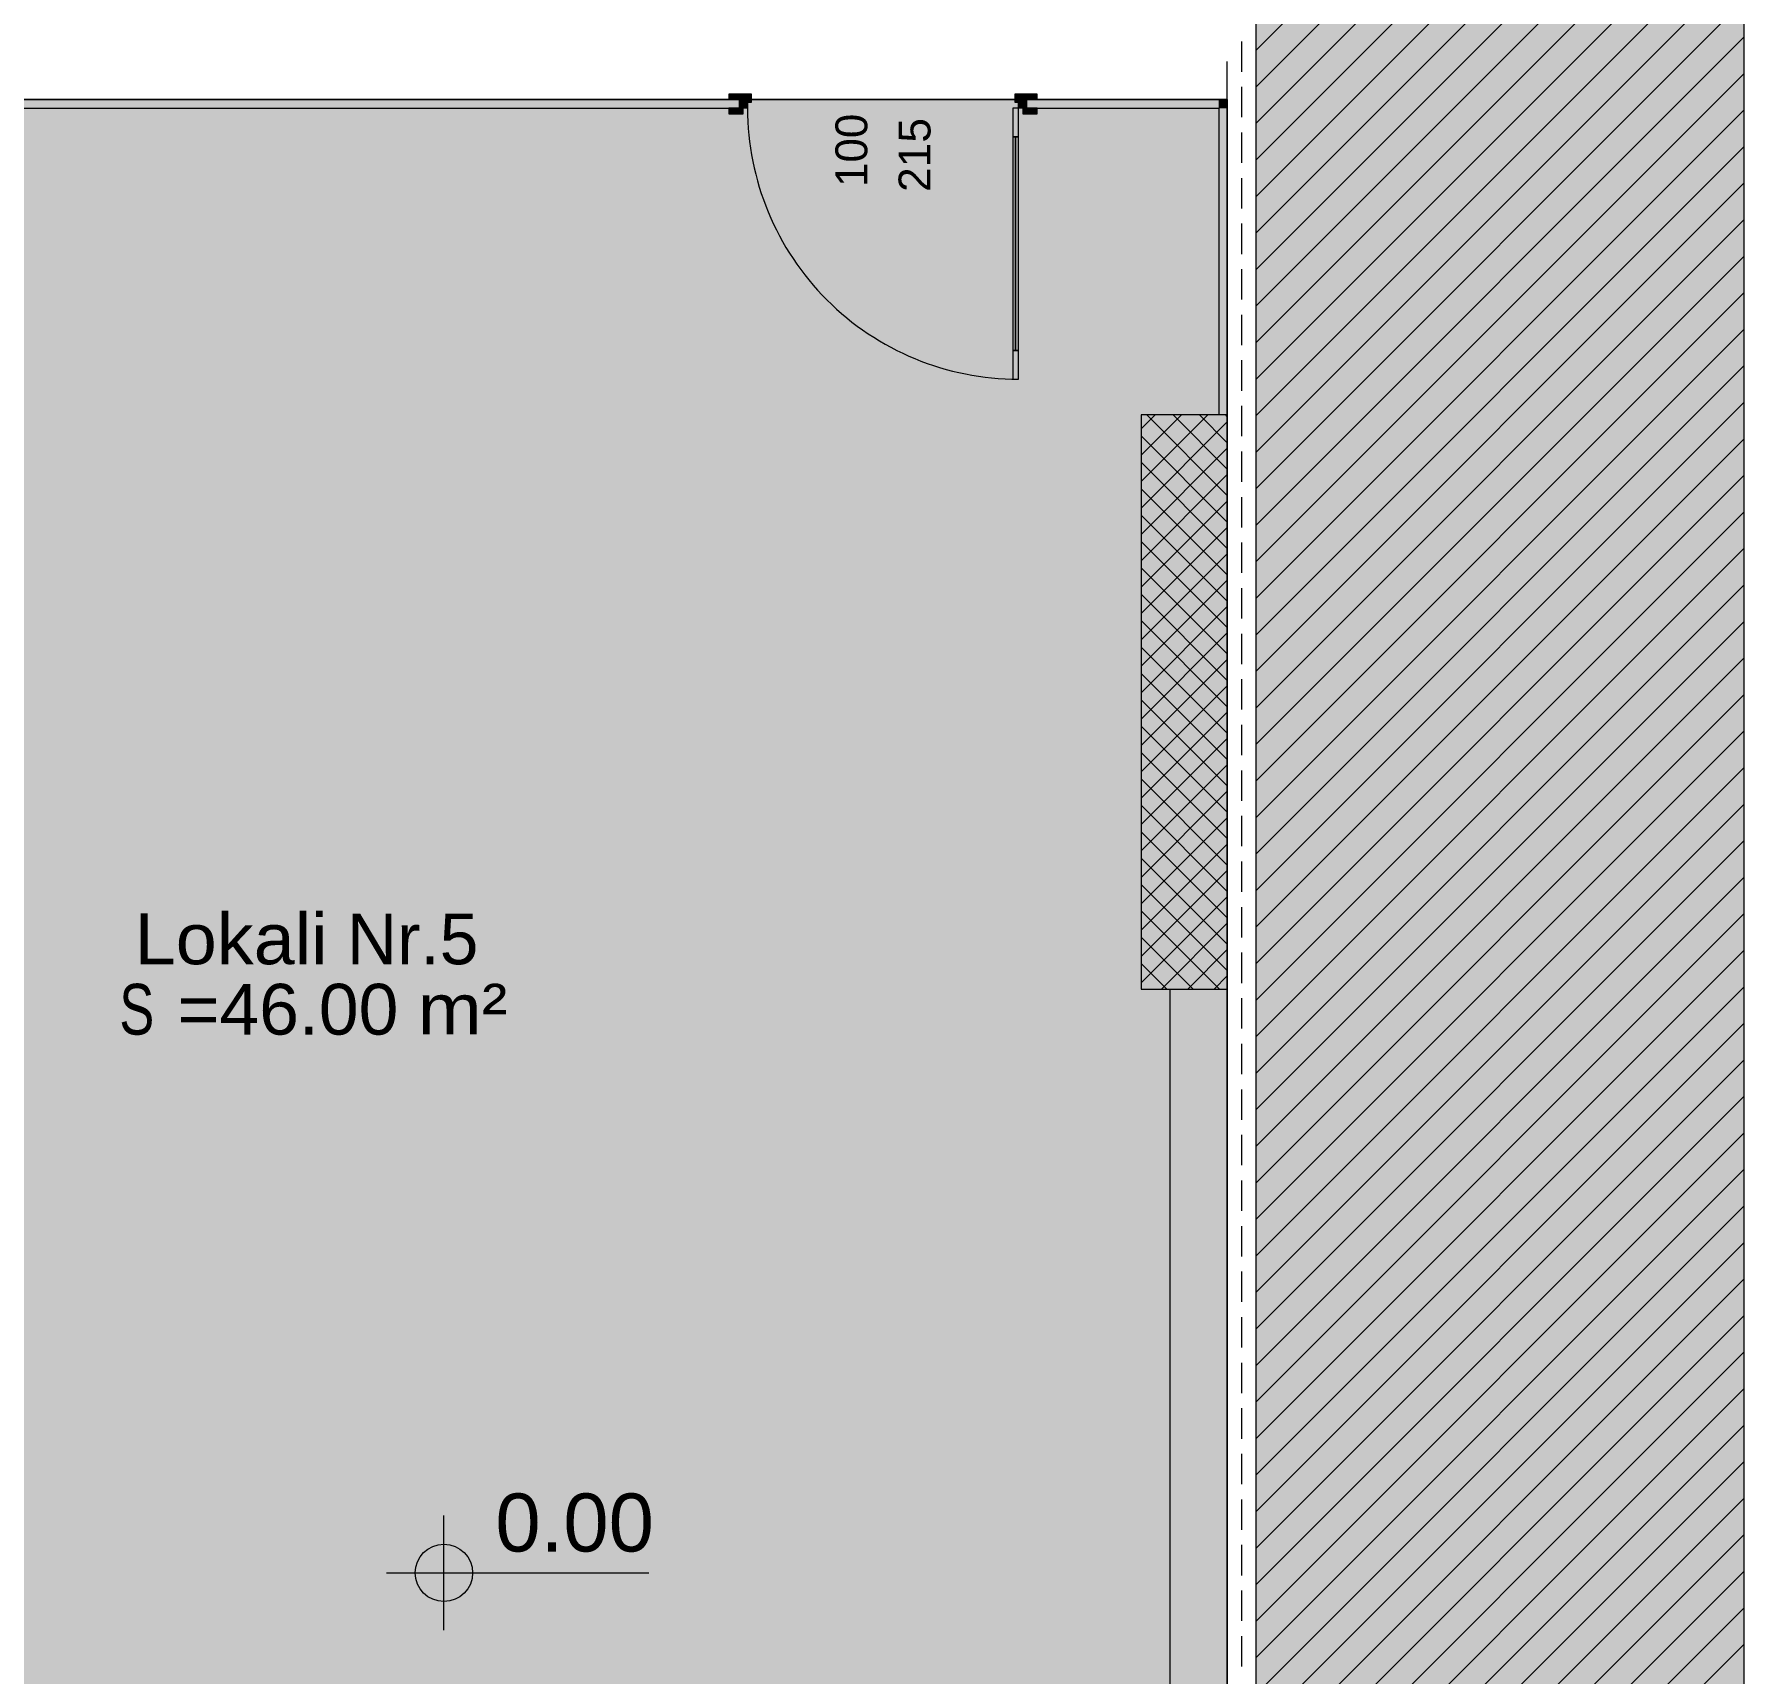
# Model space of a CAD drawing. Header units: metres. Extents: x 312 to 313.4, y 204 to 204.42.
# Drawn here: x 312.3764 to 312.4391, y 204.2548 to 204.315 of the extents above; entities that cross this region are included whole.
import ezdxf

# ---------------------------------------------------------------- set-up
doc = ezdxf.new("R2010")
doc.units = ezdxf.units.M
for name, color, linetype, true_color in [('PDF_2D Drafting - General', 7, 'Continuous', 0x999999), ('PDF_A - Dimensionimi', 7, 'Continuous', 0x999999), ('PDF_A - Fill Zone', 7, 'Continuous', 0xcccccc), ('PDF_A - Muret', 7, 'Continuous', 0xaaaaaa), ('PDF_A - Ndertesa 1- Pllaka meskatit 28 cm', 7, 'Continuous', 0xaaaaaa), ('PDF_A - Shtyllat', 7, 'Continuous', 0x999999)]:
    doc.layers.add(name, color=color, linetype=linetype, true_color=true_color)
doc.layers.add('PDF_Drawing & Figure', color=5, linetype='Continuous')
doc.styles.add('PDF Arial', font='arial.ttf')

# ---------------------------------------------------------------- blocks, each defined once
blk = doc.blocks.new('perdhesa')
at = {"layer": 'PDF_2D Drafting - General', "true_color": 0xffffff, "transparency": 33554559}
blk.add_hatch(color=7, dxfattribs=at).paths.add_polyline_path([(-0.1776851896246967, 0.2080780910024203), (-0.1608421608567596, 0.208079081467389), (-0.1608441848503617, 0.2557481571577398), (-0.09452805614080262, 0.2557481571577398), (-0.09452805614080262, 0.1836800539608703), (-0.15716015046047, 0.1836800539608703), (-0.15716015046047, 0.1889200657270749), (-0.1776851896246967, 0.1889200657270749)])
at = {"layer": 'PDF_A - Dimensionimi', "transparency": 33554559}
for points in [[(-0.1232671288133247, 0.2017180786936592), (-0.1232671288133247, 0.2027710721289964), (-0.1228640957051539, 0.2026910813181644), (-0.1225231173793873, 0.2024630805925369), (-0.1222950951218991, 0.2021210687381654), (-0.1222150827792348, 0.2017180786936592)], [(-0.1232671288133247, 0.2017180786936592), (-0.1232671288133247, 0.2006660757232908), (-0.1236701188578309, 0.2007460880659551), (-0.1240120876485094, 0.2009740887915825), (-0.1242401099059975, 0.2013160791141217), (-0.1243201222486618, 0.2017180786936592)]]:
    blk.add_hatch(color=256, dxfattribs=at).paths.add_polyline_path(points)
at = {"layer": 'PDF_A - Fill Zone', "true_color": 0xffffff, "transparency": 33554559}
blk.add_hatch(color=7, dxfattribs=at).paths.add_polyline_path([(-0.09347506270546546, 0.3042159351728912), (-0.07558003096721677, 0.3042159351728912), (-0.07558003096721677, 0.01099978883092945), (-0.09347506270546546, 0.01099978883092945), (-0.09347506270546546, 0.3015792313426005)])
at = {"layer": 'PDF_A - Muret', "true_color": 0xffffff, "transparency": 33554559}
for points in [[(-0.1120011067457085, 0.2559591692562719), (-0.1120011067457085, 0.2556431678728188), (-0.1121281015780937, 0.2556431678728188), (-0.1121281015780937, 0.2554331677710877), (-0.1124220974141394, 0.2554331677710877), (-0.1124220974141394, 0.2559591692562719)], [(-0.1018960818569212, 0.2559591692562719), (-0.1018960818569212, 0.2554331677710877), (-0.1021910681579357, 0.2554331677710877), (-0.1021910681579357, 0.2556431678728188), (-0.1023170725253522, 0.2556431678728188), (-0.1023170725253522, 0.2559591692562719)]]:
    blk.add_hatch(color=7, dxfattribs=at).paths.add_polyline_path(points)
at = {"layer": 'PDF_2D Drafting - General', "lineweight": 9}
for points in [[(-0.1608441848503617, 0.2557481571577398), (-0.09452805614080262, 0.2557481571577398)], [(-0.09452805614080262, 0.2557481571577398), (-0.09452805614080262, 0.1836800539608703)]]:
    blk.add_lwpolyline(points, dxfattribs=at)
at = {"layer": 'PDF_A - Dimensionimi', "lineweight": 5}
for points in [[(-0.1232671288133247, 0.1996130607561213), (-0.1232671288133247, 0.2038240870961658)], [(-0.1253721252190303, 0.2017180786936592), (-0.1211621324076191, 0.2017180786936592)], [(-0.1211621324076191, 0.2017180786936592), (-0.1157450642652407, 0.2017180786936592)]]:
    blk.add_lwpolyline(points, dxfattribs=at)
blk.add_circle((-0.1232671288133247, 0.2017180786936592), 0.001052508968783172, dxfattribs=at)
at = {"layer": 'PDF_A - Fill Zone', "lineweight": 5}
for points in [[(-0.07558003096721677, 0.3042159351728912), (-0.07558003096721677, 0.01099978883092945)], [(-0.09347506270546546, 0.01099978883092945), (-0.09347506270546546, 0.3015792313426005)], [(-0.09347506270546546, 0.2575621721859704), (-0.07558003096721677, 0.2754564933732979)], [(-0.09347506270546546, 0.2562221592329479), (-0.07558003096721677, 0.2741166742069083)], [(-0.09347506270546546, 0.2548821462799253), (-0.07558003096721677, 0.2727768765723511)], [(-0.09347506270546546, 0.2535421763905958), (-0.07558003096721677, 0.2714370789377938)], [(-0.09347506270546546, 0.2522021634376017), (-0.07558003096721677, 0.2700972813032649)], [(-0.09347506270546546, 0.2508631409495194), (-0.07558003096721677, 0.2687575697960938)], [(-0.09347506270546546, 0.24952317106019), (-0.07558003096721677, 0.2674177721615365)], [(-0.09347506270546546, 0.2481831581071958), (-0.07558003096721677, 0.2660779745270077)], [(-0.09347506270546546, 0.2468431451541733), (-0.07558003096721677, 0.2647381768924504)], [(-0.09347506270546546, 0.2455031322011507), (-0.07558003096721677, 0.2633983792578931)], [(-0.09347506270546546, 0.2441641527767899), (-0.07558003096721677, 0.262058172518266)], [(-0.09347506270546546, 0.2428241398237674), (-0.07558003096721677, 0.2607191715620445)], [(-0.09347506270546546, 0.2414841484026056), (-0.07558003096721677, 0.2593791586090219)], [(-0.09347506270546546, 0.240144135449583), (-0.07558003096721677, 0.2580391671878601)], [(-0.09347506270546546, 0.2388051344933615), (-0.07558003096721677, 0.2566991542348376)], [(-0.09347506270546546, 0.2374651430721997), (-0.07558003096721677, 0.2553601532786161)], [(-0.09347506270546546, 0.2361251301191771), (-0.07558003096721677, 0.2540201618574542)], [(-0.09347506270546546, 0.2347851386980153), (-0.07558003096721677, 0.2526801489044317)], [(-0.09347506270546546, 0.2334451257449928), (-0.07558003096721677, 0.2513401574832699)], [(-0.09347506270546546, 0.2321061247887712), (-0.07558003096721677, 0.2500001445302473)], [(-0.09347506270546546, 0.2307661333676094), (-0.07558003096721677, 0.2486611651058865)], [(-0.09347506270546546, 0.2294261204145869), (-0.07558003096721677, 0.247321152152864)], [(-0.09347506270546546, 0.2280861074615643), (-0.07558003096721677, 0.2459811391998414)], [(-0.09347506270546546, 0.2267471280372035), (-0.07558003096721677, 0.2446411262468473)], [(-0.09347506270546546, 0.225407115084181), (-0.07558003096721677, 0.2433021468224581)], [(-0.09347506270546546, 0.2240671021311584), (-0.07558003096721677, 0.2419621338694355)], [(-0.09347506270546546, 0.2227271107099966), (-0.07558003096721677, 0.2406221424482737)], [(-0.09347506270546546, 0.2213870977569741), (-0.07558003096721677, 0.2392821510271119)], [(-0.09347506270546546, 0.2200480968007525), (-0.07558003096721677, 0.2379421380740894)], [(-0.09347506270546546, 0.2187081053795907), (-0.07558003096721677, 0.2366031371178678)], [(-0.09347506270546546, 0.2173680924265682), (-0.07558003096721677, 0.235263145696706)], [(-0.09347506270546546, 0.2160281010054064), (-0.07558003096721677, 0.2339231327436835)], [(-0.09347506270546546, 0.2146891000491848), (-0.07558003096721677, 0.2325831197906609)], [(-0.09347506270546546, 0.2133490870961623), (-0.07558003096721677, 0.2312431283694991)], [(-0.09347506270546546, 0.2120090741431682), (-0.07558003096721677, 0.2299041274132776)], [(-0.09347506270546546, 0.2106690827219779), (-0.07558003096721677, 0.228564114460255)], [(-0.09347506270546546, 0.2093290697689838), (-0.07558003096721677, 0.2272241230390932)], [(-0.09347506270546546, 0.2079900903445946), (-0.07558003096721677, 0.2258841100860707)], [(-0.09347506270546546, 0.206650077391572), (-0.07558003096721677, 0.2245451091298776)], [(-0.09347506270546546, 0.2053100644385779), (-0.07558003096721677, 0.223205096176855)], [(-0.09347506270546546, 0.2039700945492484), (-0.07558003096721677, 0.2218650832238325)], [(-0.09347506270546546, 0.2026300815962259), (-0.07558003096721677, 0.2205250918026707)], [(-0.09347506270546546, 0.201291059108172), (-0.07558003096721677, 0.2191851003814804)], [(-0.09347506270546546, 0.1999510892188425), (-0.07558003096721677, 0.2178461209571196)], [(-0.09347506270546546, 0.19861107626582), (-0.07558003096721677, 0.2165061080040971)], [(-0.09347506270546546, 0.1972710633127974), (-0.07558003096721677, 0.2151660950510745)], [(-0.09347506270546546, 0.1959320838884366), (-0.07558003096721677, 0.2138260820980804)], [(-0.09347506270546546, 0.1945920709354141), (-0.07558003096721677, 0.2124871026736912)], [(-0.09347506270546546, 0.1932520795142523), (-0.07558003096721677, 0.2111470897206971)], [(-0.09347506270546546, 0.1919120450293974), (-0.07558003096721677, 0.2098070767676745)], [(-0.09347506270546546, 0.1905720751400679), (-0.07558003096721677, 0.208467063814652)], [(-0.09347506270546546, 0.1892330526519856), (-0.07558003096721677, 0.2071270939253225)], [(-0.09347506270546546, 0.1878930612308238), (-0.07558003096721677, 0.2057880929691009)], [(-0.09347506270546546, 0.1865530482778013), (-0.07558003096721677, 0.2044481015479391)], [(-0.09347506270546546, 0.1852130568566395), (-0.07558003096721677, 0.2031080885949166)], [(-0.09347506270546546, 0.1838740559004179), (-0.07558003096721677, 0.2017680756419225)], [(-0.09347506270546546, 0.1825340429474238), (-0.07558003096721677, 0.2004290746857009)], [(-0.09347506270546546, 0.1811940515262336), (-0.07558003096721677, 0.1990890832645107)]]:
    blk.add_lwpolyline(points, dxfattribs=at)
at = {"layer": 'PDF_A - Muret', "lineweight": 13}
for points in [[(-0.1122850687411869, 0.2559481664825682), (-0.1128120822231722, 0.2559481664825682)], [(-0.1128120822231722, 0.2559481664825682), (-0.1128120822231722, 0.2557481571577398)], [(-0.1124220974141394, 0.2554331677710877), (-0.1124220974141394, 0.2559591692562719)], [(-0.1124220974141394, 0.2559591692562719), (-0.1120011067457085, 0.2559591692562719)], [(-0.1122850687411869, 0.2557481571577398), (-0.1122850687411869, 0.2559481664825682)], [(-0.1120011067457085, 0.2559591692562719), (-0.1120011067457085, 0.2556431678728188)], [(-0.1023170725253522, 0.2556431678728188), (-0.1023170725253522, 0.2559591692562719)], [(-0.1023170725253522, 0.2559591692562719), (-0.1018960818569212, 0.2559591692562719)], [(-0.1015060970479453, 0.2559481664825682), (-0.1020330674662091, 0.2559481664825682)], [(-0.1020330674662091, 0.2559481664825682), (-0.1020330674662091, 0.2557481571577398)], [(-0.1018960818569212, 0.2559591692562719), (-0.1018960818569212, 0.2554331677710877)], [(-0.1015060970479453, 0.2557481571577398), (-0.1015060970479453, 0.2559481664825682)], [(-0.1128120822231722, 0.2557481571577398), (-0.1122850687411869, 0.2557481571577398)], [(-0.1122850687411869, 0.2554331677710877), (-0.1128120822231722, 0.2554331677710877)], [(-0.1128120822231722, 0.2554331677710877), (-0.1128120822231722, 0.2552331584462593)], [(-0.1121281015780937, 0.2554331677710877), (-0.1124220974141394, 0.2554331677710877)], [(-0.1122850687411869, 0.2552331584462593), (-0.1122850687411869, 0.2554331677710877)], [(-0.1120011067457085, 0.2556431678728188), (-0.1121281015780937, 0.2556431678728188)], [(-0.1121281015780937, 0.2556431678728188), (-0.1121281015780937, 0.2554331677710877)], [(-0.1024010897914991, 0.2554331677710877), (-0.1024010897914991, 0.2543801528039182)], [(-0.1021910681579357, 0.2554331677710877), (-0.1024010897914991, 0.2554331677710877)], [(-0.1021910681579357, 0.2556431678728188), (-0.1023170725253522, 0.2556431678728188)], [(-0.1021910681579357, 0.2554331677710877), (-0.1021910681579357, 0.2556431678728188)], [(-0.1018960818569212, 0.2554331677710877), (-0.1021910681579357, 0.2554331677710877)], [(-0.1021910681579357, 0.2543801528039182), (-0.1021910681579357, 0.2554331677710877)], [(-0.1020330674662091, 0.2557481571577398), (-0.1015060970479453, 0.2557481571577398)], [(-0.1015060970479453, 0.2554331677710877), (-0.1020330674662091, 0.2554331677710877)], [(-0.1020330674662091, 0.2554331677710877), (-0.1020330674662091, 0.2552331584462593)], [(-0.1015060970479453, 0.2552331584462593), (-0.1015060970479453, 0.2554331677710877)], [(-0.1128120822231722, 0.2552331584462593), (-0.1122850687411869, 0.2552331584462593)], [(-0.1020330674662091, 0.2552331584462593), (-0.1015060970479453, 0.2552331584462593)], [(-0.1022961005065781, 0.2543801528039182), (-0.1024010897914991, 0.2543801528039182)], [(-0.1024010897914991, 0.2543801528039182), (-0.1024010897914991, 0.2465481588531588)], [(-0.1024010897914991, 0.2543801528039182), (-0.1021910681579357, 0.2543801528039182)], [(-0.1021910681579357, 0.2543801528039182), (-0.1022961005065781, 0.2543801528039182)], [(-0.1022961005065781, 0.2543801528039182), (-0.1022961005065781, 0.2465481588531588)], [(-0.1022961005065781, 0.2465481588531588), (-0.1022961005065781, 0.2543801528039182)], [(-0.1022961005065781, 0.2465481588531588), (-0.1022961005065781, 0.2543801528039182)], [(-0.1021910681579357, 0.2465481588531588), (-0.1021910681579357, 0.2543801528039182)], [(-0.1024010897914991, 0.2465481588531588), (-0.1022961005065781, 0.2465481588531588)], [(-0.1021910681579357, 0.2465481588531588), (-0.1024010897914991, 0.2465481588531588)], [(-0.1024010897914991, 0.2465481588531588), (-0.1024010897914991, 0.2454961558827904)], [(-0.1022961005065781, 0.2465481588531588), (-0.1021910681579357, 0.2465481588531588)], [(-0.1021910681579357, 0.2454961558827904), (-0.1021910681579357, 0.2465481588531588)], [(-0.1024010897914991, 0.2454961558827904), (-0.1021910681579357, 0.2454961558827904)]]:
    blk.add_lwpolyline(points, dxfattribs=at)
at = {"layer": 'PDF_A - Muret', "lineweight": 18}
for points in [[(-0.1124220974141394, 0.2557481571577398), (-0.1587381979797442, 0.2557481571577398)], [(-0.1587381979797442, 0.2554331677710877), (-0.1124220974141394, 0.2554331677710877)], [(-0.1124220974141394, 0.2557481571577398), (-0.1128120822231722, 0.2557481571577398)], [(-0.1124220974141394, 0.2557481571577398), (-0.1128120822231722, 0.2557481571577398)], [(-0.1124220974141394, 0.2557481571577398), (-0.1128120822231722, 0.2557481571577398)], [(-0.1124220974141394, 0.2554331677710877), (-0.1128120822231722, 0.2554331677710877)], [(-0.1124220974141394, 0.2554331677710877), (-0.1128120822231722, 0.2554331677710877)], [(-0.1124220974141394, 0.2554331677710877), (-0.1128120822231722, 0.2554331677710877)], [(-0.1124220974141394, 0.2554331677710877), (-0.1124220974141394, 0.2557481571577398)], [(-0.1124220974141394, 0.2554331677710877), (-0.1124220974141394, 0.2557481571577398)], [(-0.1124220974141394, 0.2554331677710877), (-0.1124220974141394, 0.2557481571577398)], [(-0.1018960818569212, 0.2557481571577398), (-0.1015060970479453, 0.2557481571577398)], [(-0.1018960818569212, 0.2554331677710877), (-0.1018960818569212, 0.2557481571577398)], [(-0.09484306705928702, 0.2557481571577398), (-0.1018960818569212, 0.2557481571577398)], [(-0.1018960818569212, 0.2554331677710877), (-0.1018960818569212, 0.2557481571577398)], [(-0.1018960818569212, 0.2554331677710877), (-0.1018960818569212, 0.2557481571577398)], [(-0.1018960818569212, 0.2557481571577398), (-0.1015060970479453, 0.2557481571577398)], [(-0.1018960818569212, 0.2557481571577398), (-0.1015060970479453, 0.2557481571577398)], [(-0.1018960818569212, 0.2554331677710877), (-0.1015060970479453, 0.2554331677710877)], [(-0.1018960818569212, 0.2554331677710877), (-0.09484306705928702, 0.2554331677710877)], [(-0.1018960818569212, 0.2554331677710877), (-0.1015060970479453, 0.2554331677710877)], [(-0.1018960818569212, 0.2554331677710877), (-0.1015060970479453, 0.2554331677710877)], [(-0.09452805614080262, 0.2557481571577398), (-0.09484306705928702, 0.2557481571577398)], [(-0.09484306705928702, 0.2554331677710877), (-0.09484306705928702, 0.24420213495452)], [(-0.09452805614080262, 0.24420213495452), (-0.09452805614080262, 0.2557481571577398)], [(-0.09484306705928702, 0.24420213495452), (-0.09452805614080262, 0.24420213495452)], [(-0.0966330956102297, 0.2231301222863351), (-0.0966330956102297, 0.1863120423167004)], [(-0.09452805614080262, 0.1862980466163151), (-0.09452805614080262, 0.2231301222863351)]]:
    blk.add_lwpolyline(points, dxfattribs=at)
at = {"layer": 'PDF_A - Muret', "lineweight": 13}
blk.add_arc((-0.1021928595210397, 0.2554314003385798), 0.00993604623135687, 179.9898073522318, 270.0103306511998, dxfattribs=at)
at = {"layer": 'PDF_A - Muret', "color": 7, "true_color": 0xffffff, "transparency": 33554559}
for points in [[(-0.1122850687411869, 0.2559481664825682), (-0.1122850687411869, 0.2557481571577398), (-0.1128120822231722, 0.2559481664825682), (-0.1128120822231722, 0.2557481571577398)], [(-0.1020330674662091, 0.2557481571577398), (-0.1020330674662091, 0.2559481664825682), (-0.1015060970479453, 0.2557481571577398), (-0.1015060970479453, 0.2559481664825682)], [(-0.1122850687411869, 0.2554331677710877), (-0.1122850687411869, 0.2552331584462593), (-0.1128120822231722, 0.2554331677710877), (-0.1128120822231722, 0.2552331584462593)], [(-0.1024010897914991, 0.2554331677710877), (-0.1021910681579357, 0.2554331677710877), (-0.1024010897914991, 0.2543801528039182), (-0.1021910681579357, 0.2543801528039182)], [(-0.1020330674662091, 0.2552331584462593), (-0.1020330674662091, 0.2554331677710877), (-0.1015060970479453, 0.2552331584462593), (-0.1015060970479453, 0.2554331677710877)], [(-0.1022961005065781, 0.2465481588531588), (-0.1024010897914991, 0.2465481588531588), (-0.1022961005065781, 0.2543801528039182), (-0.1024010897914991, 0.2543801528039182)], [(-0.1021910681579357, 0.2465481588531588), (-0.1022961005065781, 0.2465481588531588), (-0.1021910681579357, 0.2543801528039182), (-0.1022961005065781, 0.2543801528039182)], [(-0.1021910681579357, 0.2454961558827904), (-0.1024010897914991, 0.2454961558827904), (-0.1021910681579357, 0.2465481588531588), (-0.1024010897914991, 0.2465481588531588)]]:
    blk.add_solid(points, dxfattribs=at)
at = {"layer": 'PDF_A - Muret', "color": 151, "true_color": 0x80c2ff, "transparency": 33554559}
for points in [[(-0.1587381979797442, 0.2557481571577398), (-0.1124220974141394, 0.2557481571577398), (-0.1587381979797442, 0.2554331677710877), (-0.1124220974141394, 0.2554331677710877)], [(-0.1018960818569212, 0.2557481571577398), (-0.09484306705928702, 0.2557481571577398), (-0.1018960818569212, 0.2554331677710877), (-0.09484306705928702, 0.2554331677710877)], [(-0.09484306705928702, 0.2557481571577398), (-0.09452805614080262, 0.2557481571577398), (-0.09484306705928702, 0.2554331677710877)], [(-0.09484306705928702, 0.2554331677710877), (-0.09452805614080262, 0.2557481571577398), (-0.09452805614080262, 0.2554331677710877)], [(-0.09484306705928702, 0.2554331677710877), (-0.09452805614080262, 0.2554331677710877), (-0.09484306705928702, 0.24420213495452), (-0.09452805614080262, 0.24420213495452)]]:
    blk.add_solid(points, dxfattribs=at)
at = {"layer": 'PDF_A - Muret', "color": 254, "true_color": 0xcccccc, "transparency": 33554559}
blk.add_solid([(-0.0966330956102297, 0.2231301222863351), (-0.09452805614080262, 0.2231301222863351), (-0.0966330956102297, 0.1863120423167004), (-0.09452805614080262, 0.1863120423167004)], dxfattribs=at)
at = {"layer": 'PDF_A - Ndertesa 1- Pllaka meskatit 28 cm', "lineweight": 9}
for points in [[(-0.09452805614080262, 0.2557481571577398), (-0.09452805614080262, 0.2571441529124172)], [(-0.1377421281351872, 0.2557481571577398), (-0.1366281565097438, 0.2557481571577398)], [(-0.135514141820579, 0.2557481571577398), (-0.134400127131471, 0.2557481571577398)], [(-0.133286112442363, 0.2557481571577398), (-0.1321721408169196, 0.2557481571577398)], [(-0.1310581261277548, 0.2557481571577398), (-0.1299441114386468, 0.2557481571577398)], [(-0.1288301398132035, 0.2557481571577398), (-0.1277161251240955, 0.2557481571577398)], [(-0.1266021104349875, 0.2557481571577398), (-0.1254880957458226, 0.2557481571577398)], [(-0.1243741241203793, 0.2557481571577398), (-0.1232601094312713, 0.2557481571577398)], [(-0.1221460947421633, 0.2557481571577398), (-0.12103212311672, 0.2557481571577398)], [(-0.119918108427612, 0.2557481571577398), (-0.1188041368021686, 0.2557481571577398)], [(-0.1176900790493391, 0.2557481571577398), (-0.1165761074238958, 0.2557481571577398)], [(-0.1154620927347878, 0.2557481571577398), (-0.1143481211093444, 0.2557481571577398)], [(-0.1132341064201796, 0.2557481571577398), (-0.1121200917310716, 0.2557481571577398)], [(-0.1110060770419636, 0.2557481571577398), (-0.1098920623527988, 0.2557481571577398)], [(-0.1087781337910769, 0.2557481571577398), (-0.1076641191019689, 0.2557481571577398)], [(-0.1065490708841708, 0.2557481571577398), (-0.1054350561950628, 0.2557481571577398)], [(-0.1043210845696194, 0.2557481571577398), (-0.1032071129441761, 0.2557481571577398)], [(-0.1020930982550681, 0.2557481571577398), (-0.1009790835659601, 0.2557481571577398)], [(-0.09986506887679525, 0.2557481571577398), (-0.09875105418768726, 0.2557481571577398)], [(-0.0976370825622439, 0.2557481571577398), (-0.09652306787313591, 0.2557481571577398)], [(-0.09540905318397108, 0.2557481571577398), (-0.09452805614080262, 0.2557481571577398)]]:
    blk.add_lwpolyline(points, dxfattribs=at)
at = {"layer": 'PDF_A - Ndertesa 1- Pllaka meskatit 28 cm', "color": 8, "lineweight": 18, "true_color": 0x7f7f7f}
for points in [[(-0.09452805614080262, 0.2557481571577398), (-0.3603174851060658, 0.2557481571577398)], [(-0.09452805614080262, 0.05470984691604031), (-0.09452805614080262, 0.2557481571577398)]]:
    blk.add_lwpolyline(points, dxfattribs=at)
at = {"layer": 'PDF_A - Shtyllat', "lineweight": 5}
for points in [[(-0.09768505551687667, 0.2417401405290605), (-0.09524205218031057, 0.244183143865655)], [(-0.09768505551687667, 0.2427071357683133), (-0.09620909048322801, 0.244183143865655)], [(-0.09768505551687667, 0.2436751430043671), (-0.09717707618744953, 0.244183143865655)], [(-0.09452805614080262, 0.2412251418175799), (-0.09748605818884926, 0.244183143865655)], [(-0.09452805614080262, 0.2421921370568327), (-0.09651807248468458, 0.244183143865655)], [(-0.09452805614080262, 0.2431601442928866), (-0.09555103418171029, 0.244183143865655)], [(-0.09452805614080262, 0.2441271610640001), (-0.09458304847748877, 0.244183143865655)], [(-0.09768505551687667, 0.2407721332930066), (-0.09452805614080262, 0.2439301446658817)], [(-0.09452805614080262, 0.2402571345815261), (-0.09768505551687667, 0.2434151459544012)], [(-0.09768505551687667, 0.2398041260569528), (-0.09452805614080262, 0.2429621589616886)], [(-0.09452805614080262, 0.2392891273454723), (-0.09768505551687667, 0.2424471387183473)], [(-0.09768505551687667, 0.2388371308177), (-0.09452805614080262, 0.2419951421905751)], [(-0.09452805614080262, 0.2383221321062194), (-0.09768505551687667, 0.2414801434790945)], [(-0.09768505551687667, 0.2378691235816461), (-0.09452805614080262, 0.2410271349545212)], [(-0.09452805614080262, 0.2373541464019979), (-0.09768505551687667, 0.2405121362430407)], [(-0.09768505551687667, 0.2369011163455639), (-0.09452805614080262, 0.2400591492502997)], [(-0.09452805614080262, 0.2363861176340833), (-0.09768505551687667, 0.2395441505388192)], [(-0.09768505551687667, 0.2359341211063111), (-0.09452805614080262, 0.2390921540110469)], [(-0.09452805614080262, 0.2354191223948305), (-0.09768505551687667, 0.238577133767734)], [(-0.09768505551687667, 0.234966135402118), (-0.09452805614080262, 0.2381241252431323)], [(-0.09452805614080262, 0.2344511366906374), (-0.09768505551687667, 0.2376091265316518)], [(-0.09768505551687667, 0.2339991186310044), (-0.09452805614080262, 0.2371561395389392)], [(-0.09452805614080262, 0.2334841414513846), (-0.09768505551687667, 0.236642131292399)], [(-0.09768505551687667, 0.2330311113949506), (-0.09452805614080262, 0.2361891442996864)], [(-0.09452805614080262, 0.2325161126834701), (-0.09768505551687667, 0.2356741455882059)], [(-0.09768505551687667, 0.2320631041588967), (-0.09452805614080262, 0.2352211155317718)], [(-0.09452805614080262, 0.2315481269792485), (-0.09768505551687667, 0.234706138352152)], [(-0.09768505551687667, 0.2310961304514763), (-0.09452805614080262, 0.2342541418243513)], [(-0.09452805614080262, 0.2305811102081634), (-0.09768505551687667, 0.2337391215810385)], [(-0.09768505551687667, 0.2301281232154224), (-0.09452805614080262, 0.2332861345882975)], [(-0.09452805614080262, 0.2296131029720812), (-0.09768505551687667, 0.232771135876817)], [(-0.09768505551687667, 0.2291601159793686), (-0.09452805614080262, 0.2323181058204113)], [(-0.09452805614080262, 0.2286461292646891), (-0.09768505551687667, 0.2318031071089308)], [(-0.09768505551687667, 0.2281931207401158), (-0.09452805614080262, 0.2313511105811585)], [(-0.09452805614080262, 0.2276781220286352), (-0.09768505551687667, 0.230836111869678)], [(-0.09768505551687667, 0.2272251350358943), (-0.09452805614080262, 0.230383124876937)], [(-0.09452805614080262, 0.2267101147925814), (-0.09768505551687667, 0.2298681261654565)], [(-0.09768505551687667, 0.2262581182647807), (-0.09452805614080262, 0.2294150961090224)], [(-0.09452805614080262, 0.2257431195533002), (-0.09768505551687667, 0.2289011309262037)], [(-0.09768505551687667, 0.2252901110287269), (-0.09452805614080262, 0.2284481439334627)], [(-0.09452805614080262, 0.2247751123172463), (-0.09768505551687667, 0.2279331021582891)], [(-0.09768505551687667, 0.2243221253245338), (-0.09452805614080262, 0.2274801151655765)], [(-0.09452805614080262, 0.2238070835493602), (-0.09768505551687667, 0.226965116454096)], [(-0.09768505551687667, 0.2233550870215879), (-0.09452805614080262, 0.226513098394463)], [(-0.09481809011703035, 0.2231301222863351), (-0.09768505551687667, 0.2259981212148148)], [(-0.09694203454790795, 0.2231301222863351), (-0.09452805614080262, 0.2255451126902415)], [(-0.09578607582125187, 0.2231301222863351), (-0.09768505551687667, 0.2250300924469286)], [(-0.09597409190740791, 0.2231301222863351), (-0.09452805614080262, 0.2245771054541876)], [(-0.09675307106050468, 0.2231301222863351), (-0.09768505551687667, 0.2240621067427071)], [(-0.0950070966681551, 0.2231301222863351), (-0.09452805614080262, 0.2236101102149348)]]:
    blk.add_lwpolyline(points, dxfattribs=at)
at = {"layer": 'PDF_A - Shtyllat', "color": 8, "lineweight": 18, "true_color": 0x7f7f7f}
for points in [[(-0.09452805614080262, 0.244183143865655), (-0.09768505551687667, 0.244183143865655)], [(-0.09768505551687667, 0.244183143865655), (-0.09768505551687667, 0.2231301222863351)], [(-0.09452805614080262, 0.2231301222863351), (-0.09452805614080262, 0.244183143865655)], [(-0.09768505551687667, 0.2231301222863351), (-0.09452805614080262, 0.2231301222863351)]]:
    blk.add_lwpolyline(points, dxfattribs=at)
at = {"layer": 'PDF_A - Shtyllat', "color": 253, "true_color": 0xaaaaaa, "transparency": 33554559}
blk.add_solid([(-0.09768505551687667, 0.2231301222863351), (-0.09768505551687667, 0.244183143865655), (-0.09452805614080262, 0.2231301222863351), (-0.09452805614080262, 0.244183143865655)], dxfattribs=at)
at = {"layer": 'PDF_Drawing & Figure', "lineweight": 18}
for points in [[(-0.09400104265881737, 0.2567721687273092), (-0.09400104265881737, 0.2578861618845849)], [(-0.09400104265881737, 0.2551001562286501), (-0.09400104265881737, 0.2562151613827268)], [(-0.09400104265881737, 0.2534291557268205), (-0.09400104265881737, 0.2545431488840961)], [(-0.09400104265881737, 0.2517581552249624), (-0.09400104265881737, 0.252872148382238)], [(-0.09400104265881737, 0.2500871547231327), (-0.09400104265881737, 0.2512011478804084)], [(-0.09400104265881737, 0.2484161542212746), (-0.09400104265881737, 0.2495301473785503)], [(-0.09400104265881737, 0.2467451321875842), (-0.09400104265881737, 0.2478591468767206)], [(-0.09400104265881737, 0.2450741316857545), (-0.09400104265881737, 0.2461881463748625)], [(-0.09400104265881737, 0.2434031311838964), (-0.09400104265881737, 0.2445171458730329)], [(-0.09400104265881737, 0.2417321306820668), (-0.09400104265881737, 0.2428461453711748)], [(-0.09400104265881737, 0.2400611301802087), (-0.09400104265881737, 0.2411751448693451)], [(-0.09400104265881737, 0.238390129678379), (-0.09400104265881737, 0.239504144367487)], [(-0.09400104265881737, 0.2367191291765209), (-0.09400104265881737, 0.2378331438656573)], [(-0.09400104265881737, 0.2350481286746913), (-0.09400104265881737, 0.2361621433637993)], [(-0.09400104265881737, 0.2333771281728332), (-0.09400104265881737, 0.2344911213301089)], [(-0.09400104265881737, 0.2317061276709751), (-0.09400104265881737, 0.2328201423601115)], [(-0.09400104265881737, 0.2300351056372847), (-0.09400104265881737, 0.2311491203264211)], [(-0.09400104265881737, 0.2283641266672873), (-0.09400104265881737, 0.2294781413564237)], [(-0.09400104265881737, 0.2266931261654577), (-0.09400104265881737, 0.227807097790901)], [(-0.09400104265881737, 0.2250221256635996), (-0.09400104265881737, 0.2261360972890429)], [(-0.09400104265881737, 0.2233501131649689), (-0.09400104265881737, 0.2244650967872133)], [(-0.09400104265881737, 0.2216790911312785), (-0.09400104265881737, 0.2227931058204149)], [(-0.09400104265881737, 0.2200080906294204), (-0.09400104265881737, 0.2211221053185568)], [(-0.09400104265881737, 0.2183370901275907), (-0.09400104265881737, 0.2194511048167271)], [(-0.09400104265881737, 0.2166660896257326), (-0.09400104265881737, 0.217780104314869)], [(-0.09400104265881737, 0.214995089123903), (-0.09400104265881737, 0.216109103813011)], [(-0.09400104265881737, 0.2133240886220449), (-0.09400104265881737, 0.2144381033111813)], [(-0.09400104265881737, 0.2116530881202152), (-0.09400104265881737, 0.2127671028093232)], [(-0.09400104265881737, 0.2099820876183571), (-0.09400104265881737, 0.2110961023074935)], [(-0.09400104265881737, 0.2083110871165275), (-0.09400104265881737, 0.2094251018056354)], [(-0.09400104265881737, 0.2066400866146694), (-0.09400104265881737, 0.2077541013038058)], [(-0.09400104265881737, 0.2049690861128397), (-0.09400104265881737, 0.2060830577382546)], [(-0.09400104265881737, 0.2032980856109816), (-0.09400104265881737, 0.2044120787682573)], [(-0.09400104265881737, 0.2016270851091519), (-0.09400104265881737, 0.2027410997982599)], [(-0.09400104265881737, 0.1999560846072939), (-0.09400104265881737, 0.2010700777645695)], [(-0.09400104265881737, 0.1982850841054642), (-0.09400104265881737, 0.1993990772627399)]]:
    blk.add_lwpolyline(points, dxfattribs=at)
at = {"layer": 'PDF_2D Drafting - General', "color": 253, "true_color": 0x999999, "char_height": 0.001861579383712548, "attachment_point": 7, "style": 'PDF Arial'}
for s, insert in [('\\W1.041375;Lokali', (-0.1346130851706562, 0.2240131540890502)), ('\\W0.982412;Nr.5', (-0.1268285554846784, 0.2240118702526672)), ('\\W0.739259;S', (-0.1351759141882667, 0.2214330547924703)), ('\\W1.008898;=46.00', (-0.1330356862982853, 0.2214330547924703)), ('\\W1.085973;m²', (-0.1242307004889653, 0.2214648115750038))]:
    blk.add_mtext(s, dxfattribs=dict(at, insert=insert))
at = {"layer": 'PDF_A - Dimensionimi', "insert": (-0.1213801719626417, 0.2024716152783128), "char_height": 0.002127519433287271, "attachment_point": 7, "style": 'PDF Arial'}
blk.add_mtext('\\W1.005823;0.00', dxfattribs=at)
at = {"layer": 'PDF_A - Muret', "color": 9, "true_color": 0xd5aaaa, "char_height": 0.001170135086238928, "attachment_point": 7, "rotation": 90, "style": 'PDF Arial'}
for s, insert in [('\\W0.984041;100', (-0.1077187238653892, 0.2525479675884981)), ('\\W0.994132;215', (-0.1054009389837915, 0.2523631920452658))]:
    blk.add_mtext(s, dxfattribs=dict(at, insert=insert))

msp = doc.modelspace()

# ---------------------------------------------------------------- block references
msp.add_blockref('perdhesa', (312.5146617139777, 204.0568112744693))

doc.saveas('drawing.dxf')
